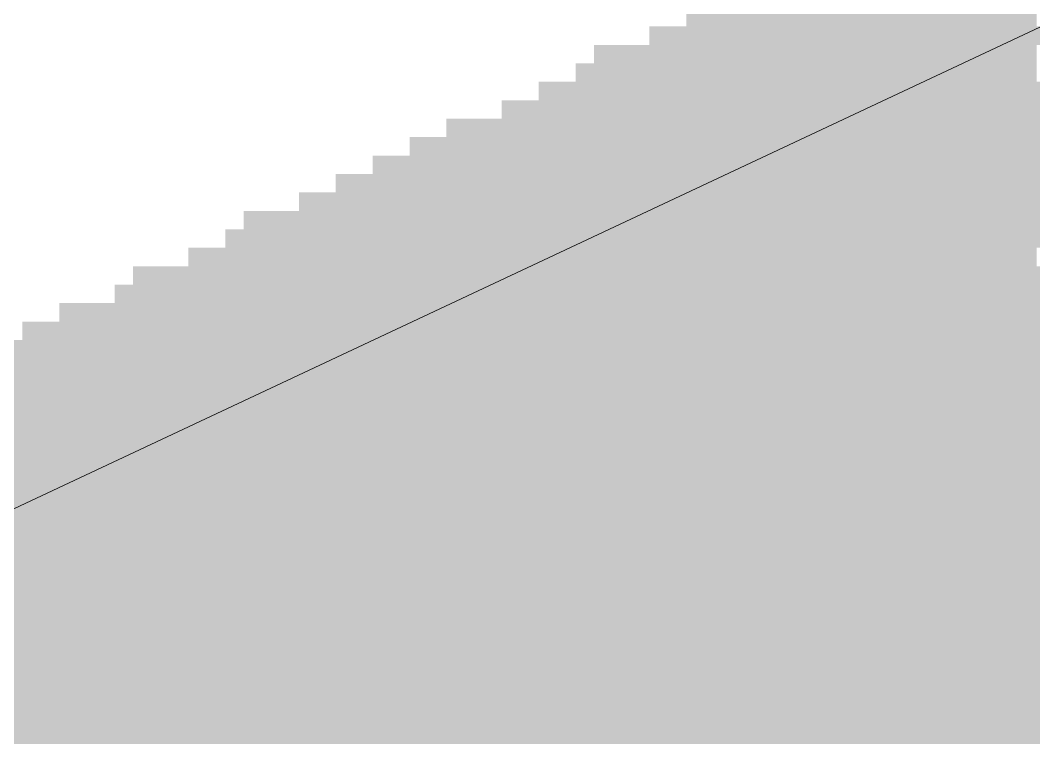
# Paper-space layout '03 3D Building and Roof' of a CAD drawing. Header units: millimetres. Extents: x 5 to 415, y 5 to 292.
# Drawn here: x 227.27 to 232.56, y 76.58 to 80.33 of the extents above; entities that cross this region are included whole.
import ezdxf

# ---------------------------------------------------------------- set-up
doc = ezdxf.new("R2010")
doc.units = ezdxf.units.MM
doc.layers.add('EXISTING', color=7, linetype='Continuous')
doc.layers.add('IMAGES', color=7, linetype='Continuous')

# ---------------------------------------------------------------- blocks, each defined once
blk = doc.blocks.new('SHEET_03')
at = {"layer": 'EXISTING', "color": 250, "lineweight": 9}
blk.add_line((226.0519, 77.2264), (265.0701, 95.5444), dxfattribs=at)
at = {"layer": 'IMAGES', "color": 7}
for points in [[(230.7455, 80.3007), (230.9382, 80.3007), (230.7455, 80.3971), (230.9382, 80.3971)], [(230.9382, 80.3007), (231.0345, 80.3007), (230.9382, 80.3971), (231.0345, 80.3971)], [(231.0345, 80.3007), (231.1309, 80.3007), (231.0345, 80.3971), (231.1309, 80.3971)], [(231.1309, 80.3007), (231.2273, 80.3007), (231.1309, 80.3971), (231.2273, 80.3971)], [(231.2273, 80.3007), (232.3836, 80.3007), (231.2273, 80.3971), (232.3836, 80.3971)], [(232.3836, 80.3007), (232.48, 80.3007), (232.3836, 80.3971), (232.48, 80.3971)], [(232.48, 80.3007), (232.5764, 80.3007), (232.48, 80.3971), (232.5764, 80.3971)], [(230.5527, 80.2043), (230.6491, 80.2043), (230.5527, 80.3007), (230.6491, 80.3007)], [(230.6491, 80.2043), (230.7455, 80.2043), (230.6491, 80.3007), (230.7455, 80.3007)], [(230.7455, 80.2043), (230.9382, 80.2043), (230.7455, 80.3007), (230.9382, 80.3007)], [(230.9382, 80.2043), (231.0345, 80.2043), (230.9382, 80.3007), (231.0345, 80.3007)], [(231.0345, 80.2043), (232.1909, 80.2043), (231.0345, 80.3007), (232.1909, 80.3007)], [(232.1909, 80.2043), (232.3836, 80.2043), (232.1909, 80.3007), (232.3836, 80.3007)], [(232.3836, 80.2043), (232.48, 80.2043), (232.3836, 80.3007), (232.48, 80.3007)], [(232.48, 80.2043), (232.6727, 80.2043), (232.48, 80.3007), (232.6727, 80.3007)], [(230.2636, 80.1079), (230.4564, 80.1079), (230.2636, 80.2043), (230.4564, 80.2043)], [(230.4564, 80.1079), (230.5527, 80.1079), (230.4564, 80.2043), (230.5527, 80.2043)], [(230.5527, 80.1079), (230.7455, 80.1079), (230.5527, 80.2043), (230.7455, 80.2043)], [(230.7455, 80.1079), (231.9982, 80.1079), (230.7455, 80.2043), (231.9982, 80.2043)], [(231.9982, 80.1079), (232.0945, 80.1079), (231.9982, 80.2043), (232.0945, 80.2043)], [(232.0945, 80.1079), (232.1909, 80.1079), (232.0945, 80.2043), (232.1909, 80.2043)], [(232.1909, 80.1079), (232.2873, 80.1079), (232.1909, 80.2043), (232.2873, 80.2043)], [(232.2873, 80.0115), (232.3836, 80.0115), (232.2873, 80.2043), (232.3836, 80.2043)], [(232.3836, 80.1079), (232.48, 80.1079), (232.3836, 80.2043), (232.48, 80.2043)], [(232.48, 80.1079), (232.5764, 80.1079), (232.48, 80.2043), (232.5764, 80.2043)], [(230.1673, 80.0115), (230.2636, 80.0115), (230.1673, 80.1079), (230.2636, 80.1079)], [(230.2636, 80.0115), (230.36, 80.0115), (230.2636, 80.1079), (230.36, 80.1079)], [(230.36, 80.0115), (230.4564, 80.0115), (230.36, 80.1079), (230.4564, 80.1079)], [(230.4564, 80.0115), (230.5527, 80.0115), (230.4564, 80.1079), (230.5527, 80.1079)], [(230.5527, 80.0115), (231.8055, 80.0115), (230.5527, 80.1079), (231.8055, 80.1079)], [(231.8055, 80.0115), (231.9018, 80.0115), (231.8055, 80.1079), (231.9018, 80.1079)], [(231.9018, 80.0115), (231.9982, 80.0115), (231.9018, 80.1079), (231.9982, 80.1079)], [(231.9982, 80.0115), (232.0945, 80.0115), (231.9982, 80.1079), (232.0945, 80.1079)], [(232.0945, 80.0115), (232.1909, 80.0115), (232.0945, 80.1079), (232.1909, 80.1079)], [(232.1909, 80.0115), (232.2873, 80.0115), (232.1909, 80.1079), (232.2873, 80.1079)], [(232.3836, 80.0115), (232.48, 80.0115), (232.3836, 80.1079), (232.48, 80.1079)], [(232.48, 80.0115), (232.5764, 80.0115), (232.48, 80.1079), (232.5764, 80.1079)], [(229.9745, 79.9151), (230.0709, 79.9151), (229.9745, 80.0115), (230.0709, 80.0115)], [(230.0709, 79.9151), (230.1673, 79.9151), (230.0709, 80.0115), (230.1673, 80.0115)], [(230.1673, 79.9151), (230.2636, 79.9151), (230.1673, 80.0115), (230.2636, 80.0115)], [(230.2636, 79.9151), (230.36, 79.9151), (230.2636, 80.0115), (230.36, 80.0115)], [(230.36, 79.9151), (230.4564, 79.9151), (230.36, 80.0115), (230.4564, 80.0115)], [(230.4564, 79.9151), (231.6127, 79.9151), (230.4564, 80.0115), (231.6127, 80.0115)], [(231.6127, 79.9151), (231.7091, 79.9151), (231.6127, 80.0115), (231.7091, 80.0115)], [(231.7091, 79.9151), (231.8055, 79.9151), (231.7091, 80.0115), (231.8055, 80.0115)], [(231.8055, 79.9151), (231.9018, 79.9151), (231.8055, 80.0115), (231.9018, 80.0115)], [(231.9018, 79.9151), (232.0945, 79.9151), (231.9018, 80.0115), (232.0945, 80.0115)], [(232.0945, 79.9151), (232.1909, 79.9151), (232.0945, 80.0115), (232.1909, 80.0115)], [(232.1909, 79.9151), (232.2873, 79.9151), (232.1909, 80.0115), (232.2873, 80.0115)], [(232.2873, 79.9151), (232.3836, 79.9151), (232.2873, 80.0115), (232.3836, 80.0115)], [(232.3836, 79.9151), (234.1182, 79.9151), (232.3836, 80.0115), (234.1182, 80.0115)], [(229.7818, 79.8187), (229.8782, 79.8187), (229.7818, 79.9151), (229.8782, 79.9151)], [(229.8782, 79.8187), (229.9745, 79.8187), (229.8782, 79.9151), (229.9745, 79.9151)], [(229.9745, 79.8187), (230.1673, 79.8187), (229.9745, 79.9151), (230.1673, 79.9151)], [(230.1673, 79.8187), (230.2636, 79.8187), (230.1673, 79.9151), (230.2636, 79.9151)], [(230.2636, 79.8187), (231.3236, 79.8187), (230.2636, 79.9151), (231.3236, 79.9151)], [(231.3236, 79.8187), (231.5164, 79.8187), (231.3236, 79.9151), (231.5164, 79.9151)], [(231.5164, 79.8187), (231.6127, 79.8187), (231.5164, 79.9151), (231.6127, 79.9151)], [(231.6127, 79.8187), (231.7091, 79.8187), (231.6127, 79.9151), (231.7091, 79.9151)], [(231.7091, 79.8187), (231.9018, 79.8187), (231.7091, 79.9151), (231.9018, 79.9151)], [(231.9018, 79.8187), (231.9982, 79.8187), (231.9018, 79.9151), (231.9982, 79.9151)], [(231.9982, 79.8187), (232.0945, 79.8187), (231.9982, 79.9151), (232.0945, 79.9151)], [(232.0945, 79.8187), (234.0218, 79.8187), (232.0945, 79.9151), (234.0218, 79.9151)], [(229.4927, 79.7223), (229.5891, 79.7223), (229.4927, 79.8187), (229.5891, 79.8187)], [(229.5891, 79.7223), (229.6855, 79.7223), (229.5891, 79.8187), (229.6855, 79.8187)], [(229.6855, 79.7223), (229.7818, 79.7223), (229.6855, 79.8187), (229.7818, 79.8187)], [(229.7818, 79.7223), (229.8782, 79.7223), (229.7818, 79.8187), (229.8782, 79.8187)], [(229.8782, 79.7223), (229.9745, 79.7223), (229.8782, 79.8187), (229.9745, 79.8187)], [(229.9745, 79.7223), (231.2273, 79.7223), (229.9745, 79.8187), (231.2273, 79.8187)], [(231.2273, 79.7223), (231.3236, 79.7223), (231.2273, 79.8187), (231.3236, 79.8187)], [(231.3236, 79.7223), (231.42, 79.7223), (231.3236, 79.8187), (231.42, 79.8187)], [(231.42, 79.7223), (231.5164, 79.7223), (231.42, 79.8187), (231.5164, 79.8187)], [(231.5164, 79.7223), (231.6127, 79.7223), (231.5164, 79.8187), (231.6127, 79.8187)], [(231.6127, 79.7223), (231.7091, 79.7223), (231.6127, 79.8187), (231.7091, 79.8187)], [(231.7091, 79.7223), (231.8055, 79.7223), (231.7091, 79.8187), (231.8055, 79.8187)], [(231.8055, 79.7223), (231.9018, 79.7223), (231.8055, 79.8187), (231.9018, 79.8187)], [(231.9018, 79.7223), (233.8291, 79.7223), (231.9018, 79.8187), (233.8291, 79.8187)], [(229.3, 79.6259), (229.4927, 79.6259), (229.3, 79.7223), (229.4927, 79.7223)], [(229.4927, 79.6259), (229.7818, 79.6259), (229.4927, 79.7223), (229.7818, 79.7223)], [(229.7818, 79.6259), (229.8782, 79.6259), (229.7818, 79.7223), (229.8782, 79.7223)], [(229.8782, 79.6259), (230.9382, 79.6259), (229.8782, 79.7223), (230.9382, 79.7223)], [(230.9382, 79.6259), (231.0345, 79.6259), (230.9382, 79.7223), (231.0345, 79.7223)], [(231.0345, 79.6259), (231.1309, 79.6259), (231.0345, 79.7223), (231.1309, 79.7223)], [(231.1309, 79.6259), (231.2273, 79.6259), (231.1309, 79.7223), (231.2273, 79.7223)], [(231.2273, 79.6259), (231.3236, 79.6259), (231.2273, 79.7223), (231.3236, 79.7223)], [(231.3236, 79.6259), (231.42, 79.6259), (231.3236, 79.7223), (231.42, 79.7223)], [(231.42, 79.6259), (231.5164, 79.6259), (231.42, 79.7223), (231.5164, 79.7223)], [(231.5164, 79.6259), (231.6127, 79.6259), (231.5164, 79.7223), (231.6127, 79.7223)], [(231.6127, 79.6259), (231.8055, 79.6259), (231.6127, 79.7223), (231.8055, 79.7223)], [(231.8055, 79.6259), (233.6364, 79.6259), (231.8055, 79.7223), (233.6364, 79.7223)], [(229.1073, 79.5295), (229.2036, 79.5295), (229.1073, 79.6259), (229.2036, 79.6259)], [(229.2036, 79.5295), (229.3, 79.5295), (229.2036, 79.6259), (229.3, 79.6259)], [(229.3, 79.5295), (229.3964, 79.5295), (229.3, 79.6259), (229.3964, 79.6259)], [(229.3964, 79.5295), (229.4927, 79.5295), (229.3964, 79.6259), (229.4927, 79.6259)], [(229.4927, 79.5295), (230.7455, 79.5295), (229.4927, 79.6259), (230.7455, 79.6259)], [(230.7455, 79.5295), (230.9382, 79.5295), (230.7455, 79.6259), (230.9382, 79.6259)], [(230.9382, 79.5295), (231.0345, 79.5295), (230.9382, 79.6259), (231.0345, 79.6259)], [(231.0345, 79.5295), (231.1309, 79.5295), (231.0345, 79.6259), (231.1309, 79.6259)], [(231.1309, 79.5295), (231.2273, 79.5295), (231.1309, 79.6259), (231.2273, 79.6259)], [(231.2273, 79.5295), (231.3236, 79.5295), (231.2273, 79.6259), (231.3236, 79.6259)], [(231.3236, 79.5295), (231.42, 79.5295), (231.3236, 79.6259), (231.42, 79.6259)], [(231.42, 79.5295), (231.5164, 79.5295), (231.42, 79.6259), (231.5164, 79.6259)], [(231.5164, 79.5295), (233.4436, 79.5295), (231.5164, 79.6259), (233.4436, 79.6259)], [(228.9145, 79.4331), (229.0109, 79.4331), (228.9145, 79.5295), (229.0109, 79.5295)], [(229.0109, 79.4331), (229.1073, 79.4331), (229.0109, 79.5295), (229.1073, 79.5295)], [(229.1073, 79.4331), (229.2036, 79.4331), (229.1073, 79.5295), (229.2036, 79.5295)], [(229.2036, 79.4331), (229.3, 79.4331), (229.2036, 79.5295), (229.3, 79.5295)], [(229.3, 79.4331), (230.5527, 79.4331), (229.3, 79.5295), (230.5527, 79.5295)], [(230.5527, 79.4331), (230.6491, 79.4331), (230.5527, 79.5295), (230.6491, 79.5295)], [(230.6491, 79.4331), (230.7455, 79.4331), (230.6491, 79.5295), (230.7455, 79.5295)], [(230.7455, 79.4331), (230.8418, 79.4331), (230.7455, 79.5295), (230.8418, 79.5295)], [(230.8418, 79.4331), (230.9382, 79.4331), (230.8418, 79.5295), (230.9382, 79.5295)], [(230.9382, 79.4331), (231.1309, 79.4331), (230.9382, 79.5295), (231.1309, 79.5295)], [(231.1309, 79.4331), (231.3236, 79.4331), (231.1309, 79.5295), (231.3236, 79.5295)], [(231.3236, 79.4331), (231.42, 79.4331), (231.3236, 79.5295), (231.42, 79.5295)], [(231.42, 79.4331), (233.2509, 79.4331), (231.42, 79.5295), (233.2509, 79.5295)], [(228.7218, 79.3367), (228.9145, 79.3367), (228.7218, 79.4331), (228.9145, 79.4331)], [(228.9145, 79.3367), (229.0109, 79.3367), (228.9145, 79.4331), (229.0109, 79.4331)], [(229.0109, 79.3367), (229.1073, 79.3367), (229.0109, 79.4331), (229.1073, 79.4331)], [(229.1073, 79.3367), (229.2036, 79.3367), (229.1073, 79.4331), (229.2036, 79.4331)], [(229.2036, 79.3367), (230.36, 79.3367), (229.2036, 79.4331), (230.36, 79.4331)], [(230.36, 79.3367), (230.4564, 79.3367), (230.36, 79.4331), (230.4564, 79.4331)], [(230.4564, 79.3367), (230.5527, 79.3367), (230.4564, 79.4331), (230.5527, 79.4331)], [(230.5527, 79.3367), (230.6491, 79.3367), (230.5527, 79.4331), (230.6491, 79.4331)], [(230.6491, 79.3367), (230.7455, 79.3367), (230.6491, 79.4331), (230.7455, 79.4331)], [(230.7455, 79.3367), (230.9382, 79.3367), (230.7455, 79.4331), (230.9382, 79.4331)], [(230.9382, 79.3367), (231.1309, 79.3367), (230.9382, 79.4331), (231.1309, 79.4331)], [(231.1309, 79.3367), (232.7691, 79.3367), (231.1309, 79.4331), (232.7691, 79.4331)], [(228.4327, 79.2403), (228.6255, 79.2403), (228.4327, 79.3367), (228.6255, 79.3367)], [(228.6255, 79.2403), (228.7218, 79.2403), (228.6255, 79.3367), (228.7218, 79.3367)], [(228.7218, 79.2403), (228.8182, 79.2403), (228.7218, 79.3367), (228.8182, 79.3367)], [(228.8182, 79.2403), (228.9145, 79.2403), (228.8182, 79.3367), (228.9145, 79.3367)], [(228.9145, 79.2403), (230.1673, 79.2403), (228.9145, 79.3367), (230.1673, 79.3367)], [(230.1673, 79.2403), (230.36, 79.2403), (230.1673, 79.3367), (230.36, 79.3367)], [(230.36, 79.2403), (230.4564, 79.2403), (230.36, 79.3367), (230.4564, 79.3367)], [(230.4564, 79.2403), (230.5527, 79.2403), (230.4564, 79.3367), (230.5527, 79.3367)], [(230.5527, 79.2403), (230.6491, 79.2403), (230.5527, 79.3367), (230.6491, 79.3367)], [(230.6491, 79.2403), (230.7455, 79.2403), (230.6491, 79.3367), (230.7455, 79.3367)], [(230.7455, 79.2403), (230.8418, 79.2403), (230.7455, 79.3367), (230.8418, 79.3367)], [(230.8418, 79.2403), (230.9382, 79.2403), (230.8418, 79.3367), (230.9382, 79.3367)], [(230.9382, 79.2403), (232.7691, 79.2403), (230.9382, 79.3367), (232.7691, 79.3367)], [(228.3364, 79.1439), (228.4327, 79.1439), (228.3364, 79.2403), (228.4327, 79.2403)], [(228.4327, 79.1439), (228.5291, 79.1439), (228.4327, 79.2403), (228.5291, 79.2403)], [(228.5291, 79.1439), (228.6255, 79.1439), (228.5291, 79.2403), (228.6255, 79.2403)], [(228.6255, 79.1439), (229.8782, 79.1439), (228.6255, 79.2403), (229.8782, 79.2403)], [(229.8782, 79.1439), (230.0709, 79.1439), (229.8782, 79.2403), (230.0709, 79.2403)], [(230.0709, 79.1439), (230.1673, 79.1439), (230.0709, 79.2403), (230.1673, 79.2403)], [(230.1673, 79.1439), (230.2636, 79.1439), (230.1673, 79.2403), (230.2636, 79.2403)], [(230.2636, 79.1439), (230.36, 79.1439), (230.2636, 79.2403), (230.36, 79.2403)], [(230.36, 79.1439), (230.4564, 79.1439), (230.36, 79.2403), (230.4564, 79.2403)], [(230.4564, 79.1439), (230.5527, 79.1439), (230.4564, 79.2403), (230.5527, 79.2403)], [(230.5527, 79.1439), (230.6491, 79.1439), (230.5527, 79.2403), (230.6491, 79.2403)], [(230.6491, 79.1439), (232.6727, 79.1439), (230.6491, 79.2403), (232.6727, 79.2403)], [(228.1436, 79.0475), (228.24, 79.0475), (228.1436, 79.1439), (228.24, 79.1439)], [(228.24, 79.0475), (228.3364, 79.0475), (228.24, 79.1439), (228.3364, 79.1439)], [(228.3364, 79.0475), (228.4327, 79.0475), (228.3364, 79.1439), (228.4327, 79.1439)], [(228.4327, 79.0475), (228.5291, 79.0475), (228.4327, 79.1439), (228.5291, 79.1439)], [(228.5291, 79.0475), (229.7818, 79.0475), (228.5291, 79.1439), (229.7818, 79.1439)], [(229.7818, 79.0475), (229.8782, 79.0475), (229.7818, 79.1439), (229.8782, 79.1439)], [(229.8782, 79.0475), (229.9745, 79.0475), (229.8782, 79.1439), (229.9745, 79.1439)], [(229.9745, 79.0475), (230.0709, 79.0475), (229.9745, 79.1439), (230.0709, 79.1439)], [(230.0709, 79.0475), (230.2636, 79.0475), (230.0709, 79.1439), (230.2636, 79.1439)], [(230.2636, 79.0475), (230.36, 79.0475), (230.2636, 79.1439), (230.36, 79.1439)], [(230.36, 79.0475), (230.4564, 79.0475), (230.36, 79.1439), (230.4564, 79.1439)], [(230.4564, 79.0475), (230.5527, 79.0475), (230.4564, 79.1439), (230.5527, 79.1439)], [(230.5527, 79.0475), (232.2873, 79.0475), (230.5527, 79.1439), (232.2873, 79.1439)], [(232.2873, 79.0475), (232.3836, 79.0475), (232.2873, 79.1439), (232.3836, 79.1439)], [(232.3836, 79.0475), (232.48, 79.0475), (232.3836, 79.1439), (232.48, 79.1439)], [(232.48, 79.0475), (232.5764, 79.0475), (232.48, 79.1439), (232.5764, 79.1439)], [(227.8545, 78.9511), (228.0473, 78.9511), (227.8545, 79.0475), (228.0473, 79.0475)], [(228.0473, 78.9511), (228.3364, 78.9511), (228.0473, 79.0475), (228.3364, 79.0475)], [(228.3364, 78.9511), (229.3964, 78.9511), (228.3364, 79.0475), (229.3964, 79.0475)], [(229.3964, 78.9511), (229.4927, 78.9511), (229.3964, 79.0475), (229.4927, 79.0475)], [(229.4927, 78.9511), (229.6855, 78.9511), (229.4927, 79.0475), (229.6855, 79.0475)], [(229.6855, 78.9511), (229.7818, 78.9511), (229.6855, 79.0475), (229.7818, 79.0475)], [(229.7818, 78.9511), (229.8782, 78.9511), (229.7818, 79.0475), (229.8782, 79.0475)], [(229.8782, 78.9511), (229.9745, 78.9511), (229.8782, 79.0475), (229.9745, 79.0475)], [(229.9745, 78.9511), (230.0709, 78.9511), (229.9745, 79.0475), (230.0709, 79.0475)], [(230.0709, 78.9511), (230.2636, 78.9511), (230.0709, 79.0475), (230.2636, 79.0475)], [(230.2636, 78.9511), (232.1909, 78.9511), (230.2636, 79.0475), (232.1909, 79.0475)], [(232.1909, 78.9511), (232.3836, 78.9511), (232.1909, 79.0475), (232.3836, 79.0475)], [(232.3836, 78.9511), (232.48, 78.9511), (232.3836, 79.0475), (232.48, 79.0475)], [(232.48, 78.9511), (239.1291, 78.9511), (232.48, 79.0475), (239.1291, 79.0475)], [(227.7582, 78.8547), (227.8545, 78.8547), (227.7582, 78.9511), (227.8545, 78.9511)], [(227.8545, 78.8547), (228.0473, 78.8547), (227.8545, 78.9511), (228.0473, 78.9511)], [(228.0473, 78.8547), (228.1436, 78.8547), (228.0473, 78.9511), (228.1436, 78.9511)], [(228.1436, 78.8547), (229.3, 78.8547), (228.1436, 78.9511), (229.3, 78.9511)], [(229.3, 78.8547), (229.3964, 78.8547), (229.3, 78.9511), (229.3964, 78.9511)], [(229.3964, 78.8547), (229.4927, 78.8547), (229.3964, 78.9511), (229.4927, 78.9511)], [(229.4927, 78.8547), (229.5891, 78.8547), (229.4927, 78.9511), (229.5891, 78.9511)], [(229.5891, 78.8547), (229.6855, 78.8547), (229.5891, 78.9511), (229.6855, 78.9511)], [(229.6855, 78.8547), (229.7818, 78.8547), (229.6855, 78.9511), (229.7818, 78.9511)], [(229.7818, 78.8547), (229.9745, 78.8547), (229.7818, 78.9511), (229.9745, 78.9511)], [(229.9745, 78.8547), (230.0709, 78.8547), (229.9745, 78.9511), (230.0709, 78.9511)], [(230.0709, 78.8547), (232.0945, 78.8547), (230.0709, 78.9511), (232.0945, 78.9511)], [(232.0945, 78.8547), (232.1909, 78.8547), (232.0945, 78.9511), (232.1909, 78.9511)], [(232.1909, 78.8547), (232.2873, 78.8547), (232.1909, 78.9511), (232.2873, 78.9511)], [(232.2873, 78.8547), (232.3836, 78.8547), (232.2873, 78.9511), (232.3836, 78.9511)], [(232.3836, 78.8547), (232.48, 78.8547), (232.3836, 78.9511), (232.48, 78.9511)], [(232.48, 78.8547), (238.6473, 78.8547), (232.48, 78.9511), (238.6473, 78.9511)], [(227.4691, 78.7583), (227.6618, 78.7583), (227.4691, 78.8547), (227.6618, 78.8547)], [(227.6618, 78.7583), (227.8545, 78.7583), (227.6618, 78.8547), (227.8545, 78.8547)], [(227.8545, 78.7583), (228.0473, 78.7583), (227.8545, 78.8547), (228.0473, 78.8547)], [(228.0473, 78.7583), (229.0109, 78.7583), (228.0473, 78.8547), (229.0109, 78.8547)], [(229.0109, 78.7583), (229.2036, 78.7583), (229.0109, 78.8547), (229.2036, 78.8547)], [(229.2036, 78.7583), (229.3, 78.7583), (229.2036, 78.8547), (229.3, 78.8547)], [(229.3, 78.7583), (229.3964, 78.7583), (229.3, 78.8547), (229.3964, 78.8547)], [(229.3964, 78.7583), (229.5891, 78.7583), (229.3964, 78.8547), (229.5891, 78.8547)], [(229.5891, 78.7583), (229.6855, 78.7583), (229.5891, 78.8547), (229.6855, 78.8547)], [(229.6855, 78.7583), (229.7818, 78.7583), (229.6855, 78.8547), (229.7818, 78.8547)], [(229.7818, 78.7583), (229.9745, 78.7583), (229.7818, 78.8547), (229.9745, 78.8547)], [(229.9745, 78.7583), (231.8055, 78.7583), (229.9745, 78.8547), (231.8055, 78.8547)], [(231.8055, 78.7583), (231.9018, 78.7583), (231.8055, 78.8547), (231.9018, 78.8547)], [(231.9018, 78.7583), (231.9982, 78.7583), (231.9018, 78.8547), (231.9982, 78.8547)], [(231.9982, 78.7583), (232.0945, 78.7583), (231.9982, 78.8547), (232.0945, 78.8547)], [(232.0945, 78.7583), (232.1909, 78.7583), (232.0945, 78.8547), (232.1909, 78.8547)], [(232.1909, 78.7583), (232.3836, 78.7583), (232.1909, 78.8547), (232.3836, 78.8547)], [(232.3836, 78.7583), (238.5509, 78.7583), (232.3836, 78.8547), (238.5509, 78.8547)], [(227.2764, 78.6619), (227.3727, 78.6619), (227.2764, 78.7583), (227.3727, 78.7583)], [(227.3727, 78.6619), (227.4691, 78.6619), (227.3727, 78.7583), (227.4691, 78.7583)], [(227.4691, 78.6619), (227.6618, 78.6619), (227.4691, 78.7583), (227.6618, 78.7583)], [(227.6618, 78.6619), (228.8182, 78.6619), (227.6618, 78.7583), (228.8182, 78.7583)], [(228.8182, 78.5655), (228.9145, 78.5655), (228.8182, 78.7583), (228.9145, 78.7583)], [(228.9145, 78.6619), (229.0109, 78.6619), (228.9145, 78.7583), (229.0109, 78.7583)], [(229.0109, 78.6619), (229.1073, 78.6619), (229.0109, 78.7583), (229.1073, 78.7583)], [(229.1073, 78.6619), (229.2036, 78.6619), (229.1073, 78.7583), (229.2036, 78.7583)], [(229.2036, 78.5655), (229.3, 78.5655), (229.2036, 78.7583), (229.3, 78.7583)], [(229.3, 78.6619), (229.3964, 78.6619), (229.3, 78.7583), (229.3964, 78.7583)], [(229.3964, 78.6619), (229.4927, 78.6619), (229.3964, 78.7583), (229.4927, 78.7583)], [(229.4927, 78.6619), (229.5891, 78.6619), (229.4927, 78.7583), (229.5891, 78.7583)], [(229.5891, 78.6619), (229.6855, 78.6619), (229.5891, 78.7583), (229.6855, 78.7583)], [(229.6855, 78.6619), (231.5164, 78.6619), (229.6855, 78.7583), (231.5164, 78.7583)], [(231.5164, 78.6619), (231.6127, 78.6619), (231.5164, 78.7583), (231.6127, 78.7583)], [(231.6127, 78.6619), (231.7091, 78.6619), (231.6127, 78.7583), (231.7091, 78.7583)], [(231.7091, 78.6619), (231.8055, 78.6619), (231.7091, 78.7583), (231.8055, 78.7583)], [(231.8055, 78.6619), (231.9018, 78.6619), (231.8055, 78.7583), (231.9018, 78.7583)], [(231.9018, 78.6619), (238.5509, 78.6619), (231.9018, 78.7583), (238.5509, 78.7583)], [(227.18, 78.5655), (227.2764, 78.5655), (227.18, 78.6619), (227.2764, 78.6619)], [(227.2764, 78.5655), (227.4691, 78.5655), (227.2764, 78.6619), (227.4691, 78.6619)], [(227.4691, 78.5655), (228.7218, 78.5655), (227.4691, 78.6619), (228.7218, 78.6619)], [(228.7218, 78.5655), (228.8182, 78.5655), (228.7218, 78.6619), (228.8182, 78.6619)], [(228.9145, 78.5655), (229.0109, 78.5655), (228.9145, 78.6619), (229.0109, 78.6619)], [(229.0109, 78.5655), (229.2036, 78.5655), (229.0109, 78.6619), (229.2036, 78.6619)], [(229.3, 78.5655), (229.3964, 78.5655), (229.3, 78.6619), (229.3964, 78.6619)], [(229.3964, 78.5655), (229.4927, 78.5655), (229.3964, 78.6619), (229.4927, 78.6619)], [(229.4927, 78.5655), (231.42, 78.5655), (229.4927, 78.6619), (231.42, 78.6619)], [(231.42, 78.5655), (231.5164, 78.5655), (231.42, 78.6619), (231.5164, 78.6619)], [(231.5164, 78.5655), (231.6127, 78.5655), (231.5164, 78.6619), (231.6127, 78.6619)], [(231.6127, 78.5655), (231.8055, 78.5655), (231.6127, 78.6619), (231.8055, 78.6619)], [(231.8055, 78.5655), (238.0691, 78.5655), (231.8055, 78.6619), (238.0691, 78.6619)], [(227.18, 78.4691), (227.2764, 78.4691), (227.18, 78.5655), (227.2764, 78.5655)], [(227.2764, 78.4691), (228.4327, 78.4691), (227.2764, 78.5655), (228.4327, 78.5655)], [(228.4327, 78.4691), (228.5291, 78.4691), (228.4327, 78.5655), (228.5291, 78.5655)], [(228.5291, 78.4691), (228.6255, 78.4691), (228.5291, 78.5655), (228.6255, 78.5655)], [(228.6255, 78.4691), (228.7218, 78.4691), (228.6255, 78.5655), (228.7218, 78.5655)], [(228.7218, 78.4691), (228.8182, 78.4691), (228.7218, 78.5655), (228.8182, 78.5655)], [(228.8182, 78.4691), (228.9145, 78.4691), (228.8182, 78.5655), (228.9145, 78.5655)], [(228.9145, 78.4691), (229.1073, 78.4691), (228.9145, 78.5655), (229.1073, 78.5655)], [(229.1073, 78.4691), (229.3, 78.4691), (229.1073, 78.5655), (229.3, 78.5655)], [(229.3, 78.4691), (230.9382, 78.4691), (229.3, 78.5655), (230.9382, 78.5655)], [(230.9382, 78.4691), (231.0345, 78.4691), (230.9382, 78.5655), (231.0345, 78.5655)], [(231.0345, 78.4691), (231.2273, 78.4691), (231.0345, 78.5655), (231.2273, 78.5655)], [(231.2273, 78.4691), (231.3236, 78.4691), (231.2273, 78.5655), (231.3236, 78.5655)], [(231.3236, 78.4691), (231.42, 78.4691), (231.3236, 78.5655), (231.42, 78.5655)], [(231.42, 78.4691), (231.5164, 78.4691), (231.42, 78.5655), (231.5164, 78.5655)], [(231.5164, 78.4691), (238.0691, 78.4691), (231.5164, 78.5655), (238.0691, 78.5655)], [(227.0836, 78.3727), (228.3364, 78.3727), (227.0836, 78.4691), (228.3364, 78.4691)], [(228.3364, 78.3727), (228.4327, 78.3727), (228.3364, 78.4691), (228.4327, 78.4691)], [(228.4327, 78.3727), (228.5291, 78.3727), (228.4327, 78.4691), (228.5291, 78.4691)], [(228.5291, 78.3727), (228.6255, 78.3727), (228.5291, 78.4691), (228.6255, 78.4691)], [(228.6255, 78.3727), (228.8182, 78.3727), (228.6255, 78.4691), (228.8182, 78.4691)], [(228.8182, 78.3727), (228.9145, 78.3727), (228.8182, 78.4691), (228.9145, 78.4691)], [(228.9145, 78.3727), (229.1073, 78.3727), (228.9145, 78.4691), (229.1073, 78.4691)], [(229.1073, 78.3727), (230.9382, 78.3727), (229.1073, 78.4691), (230.9382, 78.4691)], [(230.9382, 78.2763), (231.1309, 78.2763), (230.9382, 78.4691), (231.1309, 78.4691)], [(231.1309, 78.3727), (231.2273, 78.3727), (231.1309, 78.4691), (231.2273, 78.4691)], [(231.2273, 78.3727), (231.3236, 78.3727), (231.2273, 78.4691), (231.3236, 78.4691)], [(231.3236, 78.3727), (231.42, 78.3727), (231.3236, 78.4691), (231.42, 78.4691)], [(231.42, 78.3727), (237.8764, 78.3727), (231.42, 78.4691), (237.8764, 78.4691)], [(226.7945, 78.2763), (228.0473, 78.2763), (226.7945, 78.3727), (228.0473, 78.3727)], [(228.0473, 78.2763), (228.1436, 78.2763), (228.0473, 78.3727), (228.1436, 78.3727)], [(228.1436, 78.2763), (228.24, 78.2763), (228.1436, 78.3727), (228.24, 78.3727)], [(228.24, 78.2763), (228.3364, 78.2763), (228.24, 78.3727), (228.3364, 78.3727)], [(228.3364, 78.2763), (228.4327, 78.2763), (228.3364, 78.3727), (228.4327, 78.3727)], [(228.4327, 78.2763), (228.6255, 78.2763), (228.4327, 78.3727), (228.6255, 78.3727)], [(228.6255, 78.2763), (228.7218, 78.2763), (228.6255, 78.3727), (228.7218, 78.3727)], [(228.7218, 78.2763), (228.9145, 78.2763), (228.7218, 78.3727), (228.9145, 78.3727)], [(228.9145, 78.2763), (230.7455, 78.2763), (228.9145, 78.3727), (230.7455, 78.3727)], [(230.7455, 78.2763), (230.8418, 78.2763), (230.7455, 78.3727), (230.8418, 78.3727)], [(230.8418, 78.2763), (230.9382, 78.2763), (230.8418, 78.3727), (230.9382, 78.3727)], [(231.1309, 78.2763), (231.2273, 78.2763), (231.1309, 78.3727), (231.2273, 78.3727)], [(231.2273, 78.2763), (237.2982, 78.2763), (231.2273, 78.3727), (237.2982, 78.3727)], [(226.6982, 78.1799), (227.8545, 78.1799), (226.6982, 78.2763), (227.8545, 78.2763)], [(227.8545, 78.1799), (227.9509, 78.1799), (227.8545, 78.2763), (227.9509, 78.2763)], [(227.9509, 78.1799), (228.0473, 78.1799), (227.9509, 78.2763), (228.0473, 78.2763)], [(228.0473, 78.1799), (228.1436, 78.1799), (228.0473, 78.2763), (228.1436, 78.2763)], [(228.1436, 78.1799), (228.24, 78.1799), (228.1436, 78.2763), (228.24, 78.2763)], [(228.24, 78.1799), (228.3364, 78.1799), (228.24, 78.2763), (228.3364, 78.2763)], [(228.3364, 78.1799), (228.4327, 78.1799), (228.3364, 78.2763), (228.4327, 78.2763)], [(228.4327, 78.1799), (228.5291, 78.1799), (228.4327, 78.2763), (228.5291, 78.2763)], [(228.5291, 78.1799), (228.6255, 78.1799), (228.5291, 78.2763), (228.6255, 78.2763)], [(228.6255, 78.1799), (230.36, 78.1799), (228.6255, 78.2763), (230.36, 78.2763)], [(230.36, 78.1799), (230.4564, 78.1799), (230.36, 78.2763), (230.4564, 78.2763)], [(230.4564, 78.1799), (230.6491, 78.1799), (230.4564, 78.2763), (230.6491, 78.2763)], [(230.6491, 78.1799), (230.8418, 78.1799), (230.6491, 78.2763), (230.8418, 78.2763)], [(230.8418, 78.1799), (230.9382, 78.1799), (230.8418, 78.2763), (230.9382, 78.2763)], [(230.9382, 78.1799), (231.1309, 78.1799), (230.9382, 78.2763), (231.1309, 78.2763)], [(231.1309, 78.1799), (237.2018, 78.1799), (231.1309, 78.2763), (237.2018, 78.2763)], [(226.5055, 78.0835), (227.5655, 78.0835), (226.5055, 78.1799), (227.5655, 78.1799)], [(227.5655, 78.0835), (227.7582, 78.0835), (227.5655, 78.1799), (227.7582, 78.1799)], [(227.7582, 78.0835), (227.8545, 78.0835), (227.7582, 78.1799), (227.8545, 78.1799)], [(227.8545, 78.0835), (227.9509, 78.0835), (227.8545, 78.1799), (227.9509, 78.1799)], [(227.9509, 78.0835), (228.24, 78.0835), (227.9509, 78.1799), (228.24, 78.1799)], [(228.24, 78.0835), (228.4327, 78.0835), (228.24, 78.1799), (228.4327, 78.1799)], [(228.4327, 78.0835), (228.5291, 78.0835), (228.4327, 78.1799), (228.5291, 78.1799)], [(228.5291, 78.0835), (230.36, 78.0835), (228.5291, 78.1799), (230.36, 78.1799)], [(230.36, 78.0835), (230.4564, 78.0835), (230.36, 78.1799), (230.4564, 78.1799)], [(230.4564, 78.0835), (230.6491, 78.0835), (230.4564, 78.1799), (230.6491, 78.1799)], [(230.6491, 78.0835), (230.7455, 78.0835), (230.6491, 78.1799), (230.7455, 78.1799)], [(230.7455, 78.0835), (236.9127, 78.0835), (230.7455, 78.1799), (236.9127, 78.1799)], [(226.3127, 77.9871), (227.4691, 77.9871), (226.3127, 78.0835), (227.4691, 78.0835)], [(227.4691, 77.9871), (227.5655, 77.9871), (227.4691, 78.0835), (227.5655, 78.0835)], [(227.5655, 77.9871), (227.6618, 77.9871), (227.5655, 78.0835), (227.6618, 78.0835)], [(227.6618, 77.9871), (227.7582, 77.9871), (227.6618, 78.0835), (227.7582, 78.0835)], [(227.7582, 77.9871), (227.8545, 77.9871), (227.7582, 78.0835), (227.8545, 78.0835)], [(227.8545, 77.9871), (227.9509, 77.9871), (227.8545, 78.0835), (227.9509, 78.0835)], [(227.9509, 77.9871), (228.0473, 77.9871), (227.9509, 78.0835), (228.0473, 78.0835)], [(228.0473, 77.9871), (228.1436, 77.9871), (228.0473, 78.0835), (228.1436, 78.0835)], [(228.1436, 77.9871), (228.24, 77.9871), (228.1436, 78.0835), (228.24, 78.0835)], [(228.24, 77.9871), (229.9745, 77.9871), (228.24, 78.0835), (229.9745, 78.0835)], [(229.9745, 77.9871), (230.0709, 77.9871), (229.9745, 78.0835), (230.0709, 78.0835)], [(230.0709, 77.9871), (230.2636, 77.9871), (230.0709, 78.0835), (230.2636, 78.0835)], [(230.2636, 77.9871), (230.36, 77.9871), (230.2636, 78.0835), (230.36, 78.0835)], [(230.36, 77.9871), (230.4564, 77.9871), (230.36, 78.0835), (230.4564, 78.0835)], [(230.4564, 77.9871), (230.5527, 77.9871), (230.4564, 78.0835), (230.5527, 78.0835)], [(230.5527, 77.9871), (230.6491, 77.9871), (230.5527, 78.0835), (230.6491, 78.0835)], [(230.6491, 77.9871), (236.8164, 77.9871), (230.6491, 78.0835), (236.8164, 78.0835)], [(226.12, 77.8907), (227.2764, 77.8907), (226.12, 77.9871), (227.2764, 77.9871)], [(227.2764, 77.8907), (227.3727, 77.8907), (227.2764, 77.9871), (227.3727, 77.9871)], [(227.3727, 77.8907), (227.4691, 77.8907), (227.3727, 77.9871), (227.4691, 77.9871)], [(227.4691, 77.8907), (227.5655, 77.8907), (227.4691, 77.9871), (227.5655, 77.9871)], [(227.5655, 77.8907), (227.6618, 77.8907), (227.5655, 77.9871), (227.6618, 77.9871)], [(227.6618, 77.8907), (227.7582, 77.8907), (227.6618, 77.9871), (227.7582, 77.9871)], [(227.7582, 77.8907), (227.8545, 77.8907), (227.7582, 77.9871), (227.8545, 77.9871)], [(227.8545, 77.8907), (227.9509, 77.8907), (227.8545, 77.9871), (227.9509, 77.9871)], [(227.9509, 77.8907), (228.1436, 77.8907), (227.9509, 77.9871), (228.1436, 77.9871)], [(228.1436, 77.8907), (229.9745, 77.8907), (228.1436, 77.9871), (229.9745, 77.9871)], [(229.9745, 77.8907), (230.0709, 77.8907), (229.9745, 77.9871), (230.0709, 77.9871)], [(230.0709, 77.8907), (230.1673, 77.8907), (230.0709, 77.9871), (230.1673, 77.9871)], [(230.1673, 77.8907), (230.2636, 77.8907), (230.1673, 77.9871), (230.2636, 77.9871)], [(230.2636, 77.8907), (230.36, 77.8907), (230.2636, 77.9871), (230.36, 77.9871)], [(230.36, 77.8907), (230.4564, 77.8907), (230.36, 77.9871), (230.4564, 77.9871)], [(230.4564, 77.8907), (236.72, 77.8907), (230.4564, 77.9871), (236.72, 77.9871)], [(227.18, 77.7943), (227.2764, 77.7943), (227.18, 77.8907), (227.2764, 77.8907)], [(227.2764, 77.7943), (227.3727, 77.7943), (227.2764, 77.8907), (227.3727, 77.8907)], [(227.3727, 77.7943), (227.4691, 77.7943), (227.3727, 77.8907), (227.4691, 77.8907)], [(227.4691, 77.7943), (227.5655, 77.7943), (227.4691, 77.8907), (227.5655, 77.8907)], [(227.5655, 77.7943), (227.6618, 77.7943), (227.5655, 77.8907), (227.6618, 77.8907)], [(227.6618, 77.7943), (227.7582, 77.7943), (227.6618, 77.8907), (227.7582, 77.8907)], [(227.7582, 77.7943), (229.6855, 77.7943), (227.7582, 77.8907), (229.6855, 77.8907)], [(229.6855, 77.7943), (229.7818, 77.7943), (229.6855, 77.8907), (229.7818, 77.8907)], [(229.7818, 77.7943), (230.0709, 77.7943), (229.7818, 77.8907), (230.0709, 77.8907)], [(230.0709, 77.7943), (230.1673, 77.7943), (230.0709, 77.8907), (230.1673, 77.8907)], [(230.1673, 77.7943), (236.72, 77.7943), (230.1673, 77.8907), (236.72, 77.8907)], [(227.18, 77.6979), (227.2764, 77.6979), (227.18, 77.7943), (227.2764, 77.7943)], [(227.2764, 77.6979), (227.3727, 77.6979), (227.2764, 77.7943), (227.3727, 77.7943)], [(227.3727, 77.6979), (227.4691, 77.6979), (227.3727, 77.7943), (227.4691, 77.7943)], [(227.4691, 77.6979), (227.5655, 77.6979), (227.4691, 77.7943), (227.5655, 77.7943)], [(227.5655, 77.6979), (227.6618, 77.6979), (227.5655, 77.7943), (227.6618, 77.7943)], [(227.6618, 77.6979), (229.3964, 77.6979), (227.6618, 77.7943), (229.3964, 77.7943)], [(229.3964, 77.6979), (229.4927, 77.6979), (229.3964, 77.7943), (229.4927, 77.7943)], [(229.4927, 77.6979), (229.5891, 77.6979), (229.4927, 77.7943), (229.5891, 77.7943)], [(229.5891, 77.6979), (229.6855, 77.6979), (229.5891, 77.7943), (229.6855, 77.7943)], [(229.6855, 77.6979), (229.7818, 77.6979), (229.6855, 77.7943), (229.7818, 77.7943)], [(229.7818, 77.6979), (229.9745, 77.6979), (229.7818, 77.7943), (229.9745, 77.7943)], [(229.9745, 77.6979), (230.0709, 77.6979), (229.9745, 77.7943), (230.0709, 77.7943)], [(230.0709, 77.6979), (236.1418, 77.6979), (230.0709, 77.7943), (236.1418, 77.7943)], [(227.18, 77.6015), (227.2764, 77.6015), (227.18, 77.6979), (227.2764, 77.6979)], [(227.2764, 77.6015), (227.3727, 77.6015), (227.2764, 77.6979), (227.3727, 77.6979)], [(227.3727, 77.6015), (229.3, 77.6015), (227.3727, 77.6979), (229.3, 77.6979)], [(229.3, 77.5051), (229.3964, 77.5051), (229.3, 77.6979), (229.3964, 77.6979)], [(229.3964, 77.6015), (229.4927, 77.6015), (229.3964, 77.6979), (229.4927, 77.6979)], [(229.4927, 77.6015), (229.5891, 77.6015), (229.4927, 77.6979), (229.5891, 77.6979)], [(229.5891, 77.6015), (236.0455, 77.6015), (229.5891, 77.6979), (236.0455, 77.6979)], [(227.0836, 77.5051), (227.2764, 77.5051), (227.0836, 77.6015), (227.2764, 77.6015)], [(227.2764, 77.5051), (229.1073, 77.5051), (227.2764, 77.6015), (229.1073, 77.6015)], [(229.1073, 77.5051), (229.2036, 77.5051), (229.1073, 77.6015), (229.2036, 77.6015)], [(229.2036, 77.5051), (229.3, 77.5051), (229.2036, 77.6015), (229.3, 77.6015)], [(229.3964, 77.5051), (229.4927, 77.5051), (229.3964, 77.6015), (229.4927, 77.6015)], [(229.4927, 77.5051), (229.5891, 77.5051), (229.4927, 77.6015), (229.5891, 77.6015)], [(229.5891, 77.5051), (236.1418, 77.5051), (229.5891, 77.6015), (236.1418, 77.6015)], [(227.0836, 77.4087), (229.0109, 77.4087), (227.0836, 77.5051), (229.0109, 77.5051)], [(229.0109, 77.4087), (229.1073, 77.4087), (229.0109, 77.5051), (229.1073, 77.5051)], [(229.1073, 77.4087), (229.2036, 77.4087), (229.1073, 77.5051), (229.2036, 77.5051)], [(229.2036, 77.4087), (229.4927, 77.4087), (229.2036, 77.5051), (229.4927, 77.5051)], [(229.4927, 77.4087), (235.66, 77.4087), (229.4927, 77.5051), (235.66, 77.5051)], [(226.7945, 77.3123), (228.7218, 77.3123), (226.7945, 77.4087), (228.7218, 77.4087)], [(228.7218, 77.3123), (228.8182, 77.3123), (228.7218, 77.4087), (228.8182, 77.4087)], [(228.8182, 77.3123), (229.0109, 77.3123), (228.8182, 77.4087), (229.0109, 77.4087)], [(229.0109, 77.3123), (229.1073, 77.3123), (229.0109, 77.4087), (229.1073, 77.4087)], [(229.1073, 77.3123), (235.5636, 77.3123), (229.1073, 77.4087), (235.5636, 77.4087)], [(226.6018, 77.2159), (228.5291, 77.2159), (226.6018, 77.3123), (228.5291, 77.3123)], [(228.5291, 77.2159), (228.6255, 77.2159), (228.5291, 77.3123), (228.6255, 77.3123)], [(228.6255, 77.2159), (228.7218, 77.2159), (228.6255, 77.3123), (228.7218, 77.3123)], [(228.7218, 77.2159), (228.8182, 77.2159), (228.7218, 77.3123), (228.8182, 77.3123)], [(228.8182, 77.2159), (228.9145, 77.2159), (228.8182, 77.3123), (228.9145, 77.3123)], [(228.9145, 77.2159), (235.66, 77.2159), (228.9145, 77.3123), (235.66, 77.3123)], [(226.4091, 77.1195), (228.0473, 77.1195), (226.4091, 77.2159), (228.0473, 77.2159)], [(228.0473, 77.1195), (228.1436, 77.1195), (228.0473, 77.2159), (228.1436, 77.2159)], [(228.1436, 77.1195), (228.3364, 77.1195), (228.1436, 77.2159), (228.3364, 77.2159)], [(228.3364, 77.1195), (228.4327, 77.1195), (228.3364, 77.2159), (228.4327, 77.2159)], [(228.4327, 77.1195), (228.5291, 77.1195), (228.4327, 77.2159), (228.5291, 77.2159)], [(228.5291, 77.1195), (228.7218, 77.1195), (228.5291, 77.2159), (228.7218, 77.2159)], [(228.7218, 77.1195), (228.8182, 77.1195), (228.7218, 77.2159), (228.8182, 77.2159)], [(228.8182, 77.1195), (234.8891, 77.1195), (228.8182, 77.2159), (234.8891, 77.2159)], [(226.7945, 77.0231), (228.0473, 77.0231), (226.7945, 77.1195), (228.0473, 77.1195)], [(228.0473, 76.9267), (228.24, 76.9267), (228.0473, 77.1195), (228.24, 77.1195)], [(228.24, 77.0231), (234.7927, 77.0231), (228.24, 77.1195), (234.7927, 77.1195)], [(226.7945, 76.9267), (227.9509, 76.9267), (226.7945, 77.0231), (227.9509, 77.0231)], [(227.9509, 76.9267), (228.0473, 76.9267), (227.9509, 77.0231), (228.0473, 77.0231)], [(228.24, 76.9267), (228.3364, 76.9267), (228.24, 77.0231), (228.3364, 77.0231)], [(228.3364, 76.9267), (234.5036, 76.9267), (228.3364, 77.0231), (234.5036, 77.0231)], [(227.18, 76.7339), (227.5655, 76.7339), (227.18, 76.9267), (227.5655, 76.9267)], [(227.5655, 76.8303), (227.6618, 76.8303), (227.5655, 76.9267), (227.6618, 76.9267)], [(227.6618, 76.8303), (227.7582, 76.8303), (227.6618, 76.9267), (227.7582, 76.9267)], [(227.7582, 76.8303), (227.8545, 76.8303), (227.7582, 76.9267), (227.8545, 76.9267)], [(227.8545, 76.8303), (227.9509, 76.8303), (227.8545, 76.9267), (227.9509, 76.9267)], [(227.9509, 76.8303), (228.0473, 76.8303), (227.9509, 76.9267), (228.0473, 76.9267)], [(228.0473, 76.8303), (228.1436, 76.8303), (228.0473, 76.9267), (228.1436, 76.9267)], [(228.1436, 76.8303), (228.24, 76.8303), (228.1436, 76.9267), (228.24, 76.9267)], [(228.24, 76.8303), (234.4073, 76.8303), (228.24, 76.9267), (234.4073, 76.9267)], [(227.5655, 76.7339), (227.6618, 76.7339), (227.5655, 76.8303), (227.6618, 76.8303)], [(227.6618, 76.7339), (227.7582, 76.7339), (227.6618, 76.8303), (227.7582, 76.8303)], [(227.7582, 76.7339), (227.8545, 76.7339), (227.7582, 76.8303), (227.8545, 76.8303)], [(227.8545, 76.7339), (234.3109, 76.7339), (227.8545, 76.8303), (234.3109, 76.8303)], [(227.18, 76.6375), (227.3727, 76.6375), (227.18, 76.7339), (227.3727, 76.7339)], [(227.3727, 76.6375), (227.4691, 76.6375), (227.3727, 76.7339), (227.4691, 76.7339)], [(227.4691, 76.6375), (227.5655, 76.6375), (227.4691, 76.7339), (227.5655, 76.7339)], [(227.5655, 76.6375), (227.6618, 76.6375), (227.5655, 76.7339), (227.6618, 76.7339)], [(227.6618, 76.6375), (227.7582, 76.6375), (227.6618, 76.7339), (227.7582, 76.7339)], [(227.7582, 76.6375), (233.9255, 76.6375), (227.7582, 76.7339), (233.9255, 76.7339)], [(227.18, 76.5411), (227.3727, 76.5411), (227.18, 76.6375), (227.3727, 76.6375)], [(227.3727, 76.5411), (227.5655, 76.5411), (227.3727, 76.6375), (227.5655, 76.6375)], [(227.5655, 76.5411), (227.8545, 76.5411), (227.5655, 76.6375), (227.8545, 76.6375)], [(227.8545, 76.5411), (233.7327, 76.5411), (227.8545, 76.6375), (233.7327, 76.6375)]]:
    blk.add_solid(points, dxfattribs=at)

psp = doc.layouts.new('03 3D Building and Roof')

# ---------------------------------------------------------------- block references
psp.add_blockref('SHEET_03', (0, 0))

doc.saveas('drawing.dxf')
